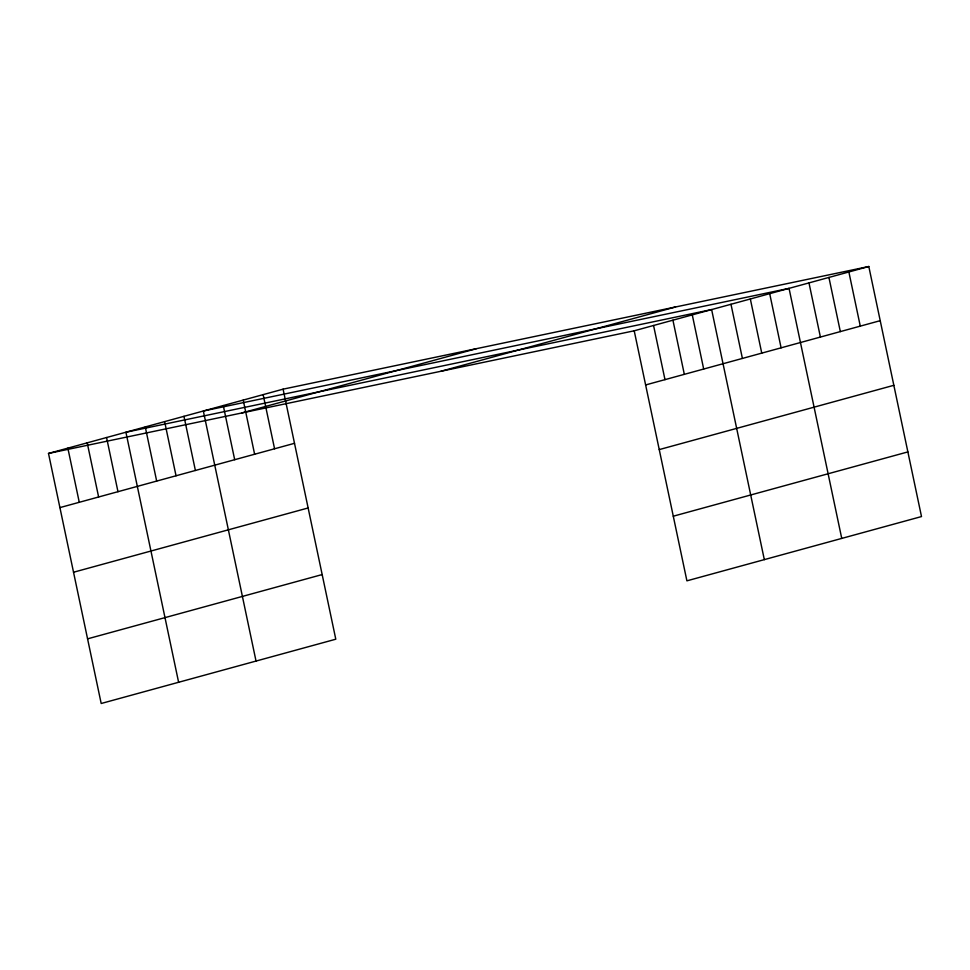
<?xml version="1.0" encoding="UTF-8"?>
<svg xmlns="http://www.w3.org/2000/svg" width="970" height="970" viewBox="0 0 970 970"><rect width="100%" height="100%" fill="white"/><g stroke="black" fill="none" stroke-linecap="round" stroke-linejoin="round"><path stroke-width="1.45" d="M283.094 389.164L335.79 639.206L101.195 703.492L48.5 453.439L283.094 389.164L868.805 266.507L921.5 516.561L686.905 580.836L634.21 330.794L868.805 266.507M241.785 412.965L476.379 348.691M440.926 371.267L675.52 306.981M59.91 507.601L294.504 443.314M645.632 384.945L880.214 320.67M73.538 572.239L308.133 507.965M659.248 449.595L893.843 385.308M87.567 638.842L322.161 574.567M673.289 516.198L907.871 451.911M48.5 453.439L634.21 330.794M848.871 271.976L860.281 326.138M828.926 277.432L840.335 331.594M808.98 282.9L820.402 337.063M841.742 538.411L789.046 288.369L203.336 411.013L256.031 661.067M769.695 293.667L781.105 347.83M750.331 298.966L761.753 353.128M730.98 304.277L742.402 358.439M764.324 559.629L711.628 309.575L125.918 432.232L178.613 682.274M692.277 314.886L703.686 369.036M672.925 320.185L684.335 374.347M653.562 325.483L664.984 379.646M263.149 394.62L274.571 448.783M243.215 400.089L254.625 454.251M223.27 405.557L234.691 459.707M183.973 416.324L195.394 470.474M164.621 421.623L176.043 475.785M145.27 426.921L156.679 481.084M106.567 437.531L117.976 491.693M87.203 442.829L98.625 496.992M67.852 448.14L79.273 502.302"/></g></svg>
